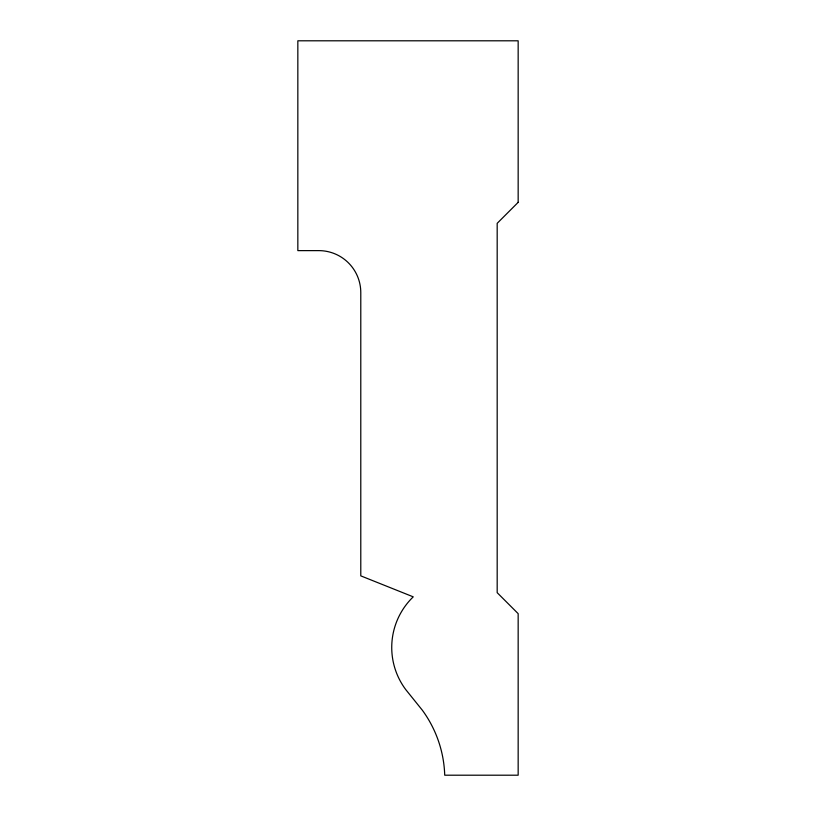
<?xml version="1.0" encoding="UTF-8"?>
<svg xmlns="http://www.w3.org/2000/svg" width="816" height="816" viewBox="0 0 816 816"><rect width="100%" height="100%" fill="white"/><g stroke="black" fill="none" stroke-linecap="round" stroke-linejoin="round"><path stroke-width="1.22" d="M518.16 202.348L497.179 223.329L497.179 592.671L518.16 613.652L518.16 775.2L444.72 775.2A116.117 116.117 0 0 0 422.351 710.226L405.787 689.642A70.329 70.329 0 0 1 413.243 596.843L360.784 575.861L360.784 292.597A41.963 41.963 0 0 0 318.821 250.624L297.84 250.624L297.84 40.8L518.16 40.8L518.16 202.348"/></g></svg>
